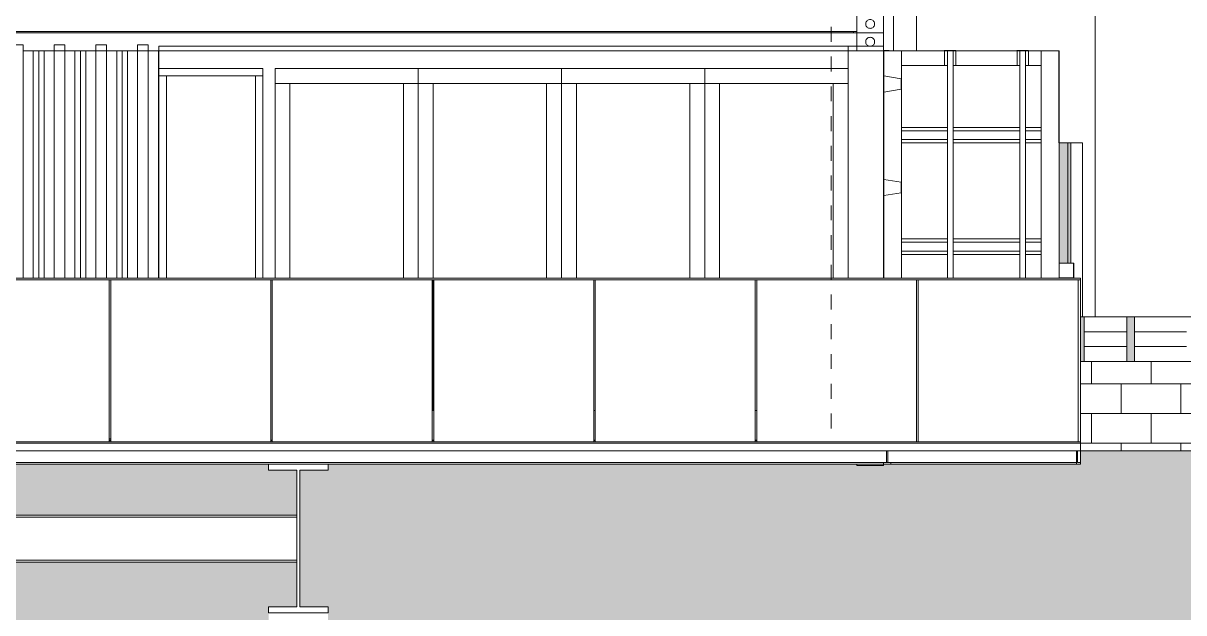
# Model space of a CAD drawing. Header units: metres. Extents: x -3 to 469, y -13 to 19.
# Drawn here: x 215.98 to 223.78, y -1.14 to 2.83 of the extents above; entities that cross this region are included whole.
import ezdxf

# ---------------------------------------------------------------- set-up
doc = ezdxf.new("R2010")
doc.units = ezdxf.units.M
doc.linetypes.add('Center', pattern=[0.03, 0.012, -0.006, 0.006, -0.006])
doc.linetypes.add('Grid Line', pattern=[0.022225, 0.0127, -0.003175, 0.003175, -0.003175])
for name, color, linetype, lineweight in [('0-1', 7, 'Continuous', 5), ('A-DETL-2', 7, 'Continuous', 15), ('A-DOOR', 7, 'Continuous', 9), ('A-FLOR', 7, 'Continuous', 9), ('A-GLAZ-CURT', 7, 'Continuous', 5), ('A-GLAZ-CWMG', 7, 'Continuous', 5), ('A-WALL', 7, 'Continuous', 9), ('I-WALL', 7, 'Continuous', 9)]:
    doc.layers.add(name, color=color, linetype=linetype, lineweight=lineweight)
for name, color, linetype, lineweight, true_color in [('A-DOOR-1', 7, 'Continuous', 9, 0xf2f2f2), ('A-FLOR-2', 7, 'Continuous', 9, 0xaaaaaa), ('A-FLOR-LEVL-2', 7, 'Center', 5, 0x0080c0), ('A-FLOR-PATT-6', 7, 'Continuous', 20, 0xb8c78b), ('A-GENM-1', 7, 'Continuous', 9, 0xaaaaaa), ('A-GLAZ-CWMG-1', 7, 'Continuous', 5, 0xf2f2f2), ('A-WALL-1', 7, 'Continuous', 9, 0xaaaaaa), ('A-WALL-PATT-2', 7, 'Continuous', 5, 0x5f5f5f), ('A-WALL-PATT-3', 7, 'Continuous', 5, 0x515151), ('A-WALL-PATT-4', 7, 'Continuous', 9, 0xfafafa), ('Guarda-corpos-3', 7, 'Continuous', 9, 0xaaaaaa), ('S-GRID-1', 9, 'Grid Line', 5, 0x808080), ('S-STRS-1', 7, 'Continuous', 9, 0xaaaaaa)]:
    doc.layers.add(name, color=color, linetype=linetype, lineweight=lineweight, true_color=true_color)
pattern_1 = [(90, (147.581, 0), (-1.2, 7e-17), [])]

# ---------------------------------------------------------------- blocks, each defined once
blk = doc.blocks.new('Viga-007 15243 - Viga-007 15243-295392-FACHADA 02')
at = {"layer": 'A-GENM-1'}
for p, q in [((-9.3795, -0.14), (-9.7795, -0.14)), ((-9.7795, -0.14), (-9.7795, -0.18)), ((-9.3795, -0.18), (-9.3795, -0.14)), ((-9.7795, -0.18), (-9.5895, -0.18)), ((-9.5895, -0.18), (-9.5895, -1.1)), ((-9.5695, -1.1), (-9.5695, -0.18)), ((-9.5695, -0.18), (-9.3795, -0.18)), ((-9.5895, -1.1), (-9.7795, -1.1)), ((-9.7795, -1.1), (-9.7795, -1.14)), ((-9.7795, -1.14), (-9.3795, -1.14)), ((-9.3795, -1.1), (-9.5695, -1.1)), ((-9.3795, -1.14), (-9.3795, -1.1))]:
    blk.add_line(p, q, dxfattribs=at)
blk = doc.blocks.new('Viga-005 15266 - Viga-005 15266-295481-FACHADA 02')
at = {"layer": 'A-GENM-1'}
for p, q in [((-4.3449, -0.13), (-4.3449, -0.05)), ((-4.3499, -0.14), (-4.3249, -0.14)), ((-4.3249, -0.13), (-4.3449, -0.13)), ((-4.3249, -0.14), (-4.3249, -0.13))]:
    blk.add_line(p, q, dxfattribs=at)
blk = doc.blocks.new('Viga-005 15267 - Viga-005 15267-295503-FACHADA 02')
at = {"layer": 'A-GENM-1'}
for p, q in [((-5.6282, -0.05), (-5.6282, -0.13)), ((-5.6182, -0.13), (-5.6182, -0.05)), ((-5.6282, -0.13), (-5.6482, -0.13)), ((-5.6482, -0.13), (-5.6482, -0.14)), ((-5.6482, -0.14), (-5.5982, -0.14)), ((-5.5982, -0.13), (-5.6182, -0.13)), ((-5.5982, -0.14), (-5.5982, -0.13))]:
    blk.add_line(p, q, dxfattribs=at)
blk = doc.blocks.new('Viga-008 15270 - Viga-008 15270-295525-FACHADA 02')
at = {"layer": 'A-GENM-1'}
for p, q in [((-9.5895, -0.483), (-13.8995, -0.483)), ((-9.5895, -0.496), (-13.8995, -0.496)), ((-9.5895, -0.787), (-13.8995, -0.787)), ((-13.8995, -0.8), (-9.5895, -0.8))]:
    blk.add_line(p, q, dxfattribs=at)
blk = doc.blocks.new('Viga-005 15278 - Viga-005 15278-295569-FACHADA 02')
at = {"layer": 'A-GENM-1'}
blk.add_line((-4.3249, -0.05), (-4.3249, -0.13), dxfattribs=at)
blk = doc.blocks.new('Viga-005 15283 - Viga-005 15283-295591-FACHADA 02')
at = {"layer": 'A-GENM-1'}
for p, q in [((-4.3499, -0.05), (-4.3499, -0.13)), ((-4.3499, -0.13), (-14.0845, -0.13)), ((-14.0845, -0.14), (-4.3499, -0.14)), ((-4.3499, -0.13), (-4.3499, -0.14))]:
    blk.add_line(p, q, dxfattribs=at)
blk = doc.blocks.new('PL 15446 - PL 15446-295802-FACHADA 02')
at = {"layer": 'A-GENM-1'}
blk.add_line((-5.2189, 2.642), (-5.2214, 2.642), dxfattribs=at)
blk = doc.blocks.new('PL 15476 - PL 15476-295828-FACHADA 02')
at = {"layer": 'A-GENM-1'}
blk.add_line((-4.7312, 2.642), (-4.7337, 2.642), dxfattribs=at)
blk = doc.blocks.new('Viga-002 15546 - Viga-002 15546-295894-FACHADA 02')
at = {"layer": 'A-GENM-1'}
for p, q in [((-5.2368, 2.541), (-5.2368, 2.641)), ((-5.2368, 2.641), (-5.2183, 2.641)), ((-5.1803, 2.641), (-5.1618, 2.641)), ((-5.1618, 2.641), (-5.1618, 2.541)), ((-5.2368, 2.541), (-5.2183, 2.541)), ((-5.1803, 2.541), (-5.1618, 2.541))]:
    blk.add_line(p, q, dxfattribs=at)
blk = doc.blocks.new('PL 15603 - PL 15603-295978-FACHADA 02')
at = {"layer": 'A-GENM-1'}
for p, q in [((-4.7306, 2.642), (-4.7306, 1.11)), ((-4.6926, 2.642), (-4.7306, 2.642)), ((-4.6926, 1.11), (-4.6926, 2.642))]:
    blk.add_line(p, q, dxfattribs=at)
blk = doc.blocks.new('PL 15608 - PL 15608-296004-FACHADA 02')
at = {"layer": 'A-GENM-1'}
for p, q in [((-5.2183, 2.642), (-5.2183, 1.11)), ((-5.1803, 2.642), (-5.2183, 2.642)), ((-5.1803, 1.11), (-5.1803, 2.642))]:
    blk.add_line(p, q, dxfattribs=at)
blk = doc.blocks.new('Viga-002 15614 - Viga-002 15614-296016-FACHADA 02')
at = {"layer": 'A-GENM-1'}
for p, q in [((-4.7492, 2.541), (-4.7492, 2.641)), ((-4.7492, 2.641), (-4.7306, 2.641)), ((-4.6926, 2.641), (-4.6742, 2.641)), ((-4.6742, 2.641), (-4.6742, 2.541)), ((-4.7492, 2.541), (-4.7306, 2.541)), ((-4.6926, 2.541), (-4.6742, 2.541))]:
    blk.add_line(p, q, dxfattribs=at)
blk = doc.blocks.new('AL 15956 - AL 2-296565-FACHADA 02')
at = {"layer": 'A-WALL-1'}
for p, q in [((-9.7646, 0.02), (-9.7546, 0.02)), ((-8.6797, 0.02), (-8.6697, 0.02)), ((-7.5947, 0.02), (-7.5847, 0.02)), ((-6.5098, 0.02), (-6.4998, 0.02))]:
    blk.add_line(p, q, dxfattribs=at)
blk = doc.blocks.new('AL 15956 - AL 15956-296562-FACHADA 02')
at = {"layer": 'A-WALL-1'}
for p, q in [((-10.516, 2.67), (-5.648, 2.67)), ((-10.516, 2.52), (-10.516, 2.67)), ((-5.648, 2.67), (-5.648, 1.11)), ((-10.516, 2.52), (-9.8175, 2.52)), ((-9.8175, 2.52), (-9.8175, 1.11)), ((-9.736, 1.11), (-9.736, 2.52)), ((-9.736, 2.52), (-5.886, 2.52)), ((-5.886, 2.52), (-5.886, 1.11)), ((-9.7546, 0.02), (-9.7646, 0.02))]:
    blk.add_line(p, q, dxfattribs=at)
blk.add_blockref('AL 15956 - AL 2-296565-FACHADA 02', (0, 0))
blk = doc.blocks.new('J 08 15957 - J 08-296589-FACHADA 02')
at = {"layer": 'A-GENM-1'}
for p, q in [((-9.8175, 2.52), (-10.516, 2.52)), ((-10.516, 2.52), (-10.516, 2.47)), ((-10.516, 2.47), (-10.516, 2.52)), ((-10.516, 2.52), (-9.8175, 2.52)), ((-9.8175, 2.47), (-9.8175, 2.52)), ((-9.8175, 2.52), (-9.8175, 2.47)), ((-10.466, 2.47), (-10.516, 2.47)), ((-10.516, 2.47), (-10.516, 1.11)), ((-10.516, 1.11), (-10.516, 2.47)), ((-10.516, 2.47), (-10.466, 2.47)), ((-10.466, 2.47), (-10.516, 2.47)), ((-10.516, 2.47), (-10.466, 2.47)), ((-10.466, 1.11), (-10.466, 2.47)), ((-10.466, 2.47), (-10.466, 1.11)), ((-10.466, 2.47), (-9.8675, 2.47)), ((-9.8675, 2.47), (-10.466, 2.47)), ((-9.8675, 2.47), (-9.8175, 2.47)), ((-9.8675, 2.47), (-9.8675, 1.11)), ((-9.8175, 2.47), (-9.8675, 2.47)), ((-9.8675, 1.11), (-9.8675, 2.47)), ((-9.8675, 2.47), (-9.8175, 2.47)), ((-9.8175, 2.47), (-9.8675, 2.47)), ((-9.8175, 1.11), (-9.8175, 2.47)), ((-9.8175, 2.47), (-9.8175, 1.11))]:
    blk.add_line(p, q, dxfattribs=at)
blk = doc.blocks.new('J 08 15957 - J 08 15957-296593-FACHADA 02')
blk.add_blockref('J 08 15957 - J 08-296589-FACHADA 02', (0, 0))
blk = doc.blocks.new('_16174 -  16174-296788-FACHADA 02')
at = {"layer": 'A-GENM-1'}
for p, q in [((-8.7735, 2.52), (-9.736, 2.52)), ((-9.736, 2.52), (-9.736, 2.42)), ((-9.736, 2.52), (-8.7735, 2.52)), ((-9.736, 2.42), (-9.736, 2.52)), ((-8.7735, 2.52), (-8.7735, 2.42)), ((-8.7735, 2.42), (-8.7735, 2.52)), ((-7.811, 2.42), (-7.811, 2.52)), ((-7.811, 2.52), (-7.811, 2.42)), ((-7.811, 2.52), (-7.811, 2.42)), ((-7.811, 2.42), (-7.811, 2.52)), ((-6.8485, 2.42), (-6.8485, 2.52)), ((-6.8485, 2.52), (-5.886, 2.52)), ((-6.8485, 2.52), (-6.8485, 2.42)), ((-5.886, 2.52), (-6.8485, 2.52)), ((-5.886, 2.42), (-5.886, 2.52)), ((-5.886, 2.52), (-5.886, 2.42)), ((-9.736, 1.11), (-9.736, 2.42)), ((-9.636, 2.42), (-9.736, 2.42)), ((-9.736, 2.42), (-9.736, 1.11)), ((-9.736, 2.42), (-9.636, 2.42)), ((-9.736, 2.42), (-9.636, 2.42)), ((-9.636, 2.42), (-9.736, 2.42)), ((-9.636, 1.11), (-9.636, 2.42)), ((-9.636, 2.42), (-9.636, 1.11)), ((-9.636, 2.42), (-8.8735, 2.42)), ((-8.8735, 2.42), (-9.636, 2.42)), ((-8.7735, 2.42), (-8.8735, 2.42)), ((-8.8735, 2.42), (-8.8735, 1.11)), ((-8.8735, 1.11), (-8.8735, 2.42)), ((-8.8735, 2.42), (-8.7735, 2.42)), ((-8.8735, 2.42), (-8.7735, 2.42)), ((-8.7735, 2.42), (-8.8735, 2.42)), ((-8.7735, 1.11), (-8.7735, 2.42)), ((-8.7735, 2.42), (-8.7735, 1.11)), ((-8.6735, 2.42), (-8.7735, 2.42)), ((-8.7735, 2.42), (-8.6735, 2.42)), ((-8.6735, 2.42), (-8.7735, 2.42)), ((-8.7735, 2.42), (-8.6735, 2.42)), ((-8.6735, 2.42), (-8.6735, 1.11)), ((-8.6735, 1.11), (-8.6735, 2.42)), ((-8.6735, 2.42), (-7.911, 2.42)), ((-7.911, 2.42), (-8.6735, 2.42)), ((-7.911, 2.42), (-7.811, 2.42)), ((-7.811, 2.42), (-7.911, 2.42)), ((-7.911, 2.42), (-7.911, 1.11)), ((-7.911, 1.11), (-7.911, 2.42)), ((-7.911, 2.42), (-7.811, 2.42)), ((-7.811, 2.42), (-7.911, 2.42)), ((-7.811, 2.42), (-7.811, 1.11)), ((-7.811, 1.11), (-7.811, 2.42)), ((-7.811, 1.11), (-7.811, 2.42)), ((-7.711, 2.42), (-7.811, 2.42)), ((-7.811, 2.42), (-7.811, 1.11)), ((-7.811, 2.42), (-7.711, 2.42)), ((-7.811, 2.42), (-7.711, 2.42)), ((-7.711, 2.42), (-7.811, 2.42)), ((-7.711, 1.11), (-7.711, 2.42)), ((-7.711, 2.42), (-7.711, 1.11)), ((-7.711, 2.42), (-6.9485, 2.42)), ((-6.9485, 2.42), (-7.711, 2.42)), ((-6.8485, 2.42), (-6.9485, 2.42)), ((-6.9485, 2.42), (-6.9485, 1.11)), ((-6.9485, 1.11), (-6.9485, 2.42)), ((-6.9485, 2.42), (-6.8485, 2.42)), ((-6.9485, 2.42), (-6.8485, 2.42)), ((-6.8485, 2.42), (-6.9485, 2.42)), ((-6.8485, 1.11), (-6.8485, 2.42)), ((-6.7485, 2.42), (-6.8485, 2.42)), ((-6.8485, 2.42), (-6.8485, 1.11)), ((-6.8485, 2.42), (-6.7485, 2.42)), ((-6.7485, 2.42), (-6.8485, 2.42)), ((-6.8485, 2.42), (-6.7485, 2.42)), ((-6.7485, 2.42), (-6.7485, 1.11)), ((-6.7485, 1.11), (-6.7485, 2.42)), ((-6.7485, 2.42), (-5.986, 2.42)), ((-5.986, 2.42), (-6.7485, 2.42)), ((-5.986, 2.42), (-5.886, 2.42)), ((-5.886, 2.42), (-5.986, 2.42)), ((-5.986, 2.42), (-5.986, 1.11)), ((-5.986, 1.11), (-5.986, 2.42)), ((-5.986, 2.42), (-5.886, 2.42)), ((-5.886, 2.42), (-5.986, 2.42)), ((-5.886, 2.42), (-5.886, 1.11)), ((-5.886, 1.11), (-5.886, 2.42)), ((-8.6735, 1.1), (-8.6735, 0.22)), ((-8.6735, 0.22), (-8.6735, 1.1)), ((-8.6735, 0.22), (-8.6797, 0.22)), ((-8.6797, 0.22), (-8.6735, 0.22)), ((-8.6735, 0.22), (-8.6797, 0.22)), ((-8.6797, 0.22), (-8.6735, 0.22)), ((-8.6697, 0.22), (-8.6735, 0.22)), ((-8.6735, 0.22), (-8.6697, 0.22)), ((-7.5847, 0.22), (-7.5947, 0.22)), ((-7.5947, 0.22), (-7.5847, 0.22)), ((-6.4998, 0.22), (-6.5098, 0.22)), ((-6.5098, 0.22), (-6.4998, 0.22)), ((-8.6697, 0.02), (-8.6797, 0.02)), ((-8.6797, 0.02), (-8.6697, 0.02)), ((-7.5847, 0.02), (-7.5947, 0.02)), ((-7.5947, 0.02), (-7.5847, 0.02)), ((-6.4998, 0.02), (-6.5098, 0.02)), ((-6.5098, 0.02), (-6.4998, 0.02))]:
    blk.add_line(p, q, dxfattribs=at)
blk = doc.blocks.new('_16174 -  16174-296792-FACHADA 02')
blk.add_blockref('_16174 -  16174-296788-FACHADA 02', (0, 0))
blk = doc.blocks.new('Viga-002 16557 - Viga-002 16557-297127-FACHADA 02')
at = {"layer": 'A-GENM-1'}
blk.add_line((-5.638, 2.641), (-5.648, 2.641), dxfattribs=at)
blk = doc.blocks.new('AL 23183 - AL 23183-299662-FACHADA 02')
at = {"layer": 'A-WALL-1'}
blk.add_line((-5.648, 1.11), (-5.648, 2.67), dxfattribs=at)
blk = doc.blocks.new('CONTAINER 23316 - CONTAINER-299981-FACHADA 02')
at = {"layer": 'S-STRS-1'}
for p, q in [((-5.826, -0.14), (-5.826, -0.15)), ((-5.826, -0.15), (-5.826, -0.14)), ((-5.826, -0.15), (-5.648, -0.15)), ((-5.648, -0.15), (-5.826, -0.15)), ((-5.648, -0.15), (-5.648, -0.14)), ((-5.648, -0.14), (-5.648, -0.15))]:
    blk.add_line(p, q, dxfattribs=at)
blk = doc.blocks.new('CONTAINER 23316 - CONTAINER 23316-299985-FACHADA 02')
blk.add_blockref('CONTAINER 23316 - CONTAINER-299981-FACHADA 02', (0, 0))
blk = doc.blocks.new('Viga-002 23967 - Viga-002 23967-300371-FACHADA 02')
at = {"layer": 'A-GENM-1'}
for p, q in [((-4.4674, 1.2115), (-4.3714, 1.2115)), ((-4.3714, 1.2115), (-4.3714, 1.1115)), ((-4.4674, 1.1115), (-4.3714, 1.1115))]:
    blk.add_line(p, q, dxfattribs=at)
blk = doc.blocks.new('Viga-002 24114 - Viga-002 24114-300655-FACHADA 02')
at = {"layer": 'A-GENM-1'}
for p, q in [((-4.3714, 1.2115), (-4.3683, 1.2115)), ((-4.3683, 1.2115), (-4.3683, 1.1115)), ((-4.3714, 1.1115), (-4.3683, 1.1115))]:
    blk.add_line(p, q, dxfattribs=at)
blk = doc.blocks.new('Viga-002 25325 - Viga-002 25325-303343-FACHADA 02')
at = {"layer": 'A-GENM-1'}
blk.add_line((-5.2399, 2.641), (-5.2368, 2.641), dxfattribs=at)
blk = doc.blocks.new('Viga-002 25393 - Viga-002 25393-303413-FACHADA 02')
at = {"layer": 'A-GENM-1'}
blk.add_line((-4.7523, 2.641), (-4.7492, 2.641), dxfattribs=at)
blk = doc.blocks.new('Viga-004 25873 - Viga-004 25873-303905-FACHADA 02')
at = {"layer": 'A-GENM-1'}
for p, q in [((-5.528, 1.755), (-5.646, 1.7746)), ((-5.528, 1.685), (-5.528, 1.755)), ((-5.646, 1.6653), (-5.528, 1.685))]:
    blk.add_line(p, q, dxfattribs=at)
blk = doc.blocks.new('PL 27593 - PL 27593-306177-FACHADA 02')
at = {"layer": 'A-GENM-1'}
for p, q in [((-5.6289, 2.642), (-5.648, 2.642)), ((-5.61, 2.642), (-5.6289, 2.642))]:
    blk.add_line(p, q, dxfattribs=at)
blk = doc.blocks.new('Viga-007 27697 - Viga-007 27697-306217-FACHADA 02')
at = {"layer": 'A-GENM-1'}
for p, q in [((-5.2182, 2.1245), (-5.5276, 2.1245)), ((-4.7305, 2.1245), (-5.1803, 2.1245)), ((-4.5878, 2.1245), (-4.6926, 2.1245)), ((-5.2182, 2.102), (-5.5276, 2.102)), ((-5.2181, 2.042), (-5.5276, 2.042)), ((-4.7305, 2.102), (-5.1803, 2.102)), ((-4.7305, 2.042), (-5.1803, 2.042)), ((-4.5878, 2.102), (-4.6926, 2.102)), ((-4.5878, 2.042), (-4.6926, 2.042)), ((-5.2181, 2.0195), (-5.5276, 2.0195)), ((-4.7305, 2.0195), (-5.1803, 2.0195)), ((-4.5878, 2.0195), (-4.6926, 2.0195)), ((-5.2176, 1.3745), (-5.5276, 1.3745)), ((-5.2176, 1.352), (-5.5276, 1.352)), ((-4.73, 1.3745), (-5.1809, 1.3745)), ((-4.73, 1.352), (-5.1809, 1.352)), ((-4.5878, 1.3745), (-4.6933, 1.3745)), ((-4.5878, 1.352), (-4.6933, 1.352)), ((-5.2176, 1.292), (-5.5276, 1.292)), ((-5.2176, 1.2695), (-5.5276, 1.2695)), ((-4.73, 1.292), (-5.1809, 1.292)), ((-4.73, 1.2695), (-5.1809, 1.2695)), ((-4.5878, 1.292), (-4.6933, 1.292)), ((-4.5878, 1.2695), (-4.6933, 1.2695))]:
    blk.add_line(p, q, dxfattribs=at)
blk = doc.blocks.new('Viga-004 28463 - Viga-004 28463-306549-FACHADA 02')
at = {"layer": 'A-GENM-1'}
for p, q in [((-5.528, 2.4507), (-5.646, 2.4703)), ((-5.528, 2.3807), (-5.528, 2.4507)), ((-5.646, 2.361), (-5.528, 2.3807))]:
    blk.add_line(p, q, dxfattribs=at)
blk = doc.blocks.new('PL 215395 - PL 215395-308470-FACHADA 02')
at = {"layer": 'A-GENM-1'}
for p in [(-5.6463, 2.64), (-5.646, 1.11)]:
    blk.add_line(p, (-5.646, 2.64), dxfattribs=at)
blk = doc.blocks.new('PL 215417 - PL 215417-312551-FACHADA 02')
at = {"layer": 'A-GENM-1'}
for p, q in [((-12.9, 2.68), (-12.828, 2.68)), ((-12.9, 1.11), (-12.9, 2.68)), ((-12.828, 1.11), (-12.828, 2.68)), ((-12.62, 2.68), (-12.548, 2.68)), ((-12.62, 1.11), (-12.62, 2.68)), ((-12.548, 1.11), (-12.548, 2.68)), ((-12.34, 2.68), (-12.268, 2.68)), ((-12.34, 1.11), (-12.34, 2.68)), ((-12.268, 1.11), (-12.268, 2.68)), ((-12.06, 2.68), (-11.988, 2.68)), ((-12.06, 1.11), (-12.06, 2.68)), ((-11.988, 1.11), (-11.988, 2.68)), ((-11.78, 2.68), (-11.708, 2.68)), ((-11.78, 1.11), (-11.78, 2.68)), ((-11.708, 1.11), (-11.708, 2.68)), ((-11.5, 2.68), (-11.428, 2.68)), ((-11.5, 1.11), (-11.5, 2.68)), ((-11.428, 1.11), (-11.428, 2.68)), ((-11.22, 2.68), (-11.148, 2.68)), ((-11.22, 1.11), (-11.22, 2.68)), ((-11.148, 1.11), (-11.148, 2.68)), ((-10.94, 2.68), (-10.868, 2.68)), ((-10.94, 1.11), (-10.94, 2.68)), ((-10.868, 1.11), (-10.868, 2.68)), ((-10.66, 2.68), (-10.588, 2.68)), ((-10.66, 1.11), (-10.66, 2.68)), ((-10.588, 1.11), (-10.588, 2.68)), ((-12.968, 2.64), (-12.968, 1.11)), ((-12.76, 1.11), (-12.76, 2.64)), ((-12.724, 1.11), (-12.724, 2.64)), ((-12.724, 1.11), (-12.724, 2.64)), ((-12.688, 2.64), (-12.688, 1.11)), ((-12.48, 1.11), (-12.48, 2.64)), ((-12.444, 1.11), (-12.444, 2.64)), ((-12.444, 1.11), (-12.444, 2.64)), ((-12.408, 2.64), (-12.408, 1.11)), ((-12.2, 1.11), (-12.2, 2.64)), ((-12.164, 1.11), (-12.164, 2.64)), ((-12.164, 1.11), (-12.164, 2.64)), ((-12.128, 2.64), (-12.128, 1.11)), ((-11.92, 1.11), (-11.92, 2.64)), ((-11.884, 1.11), (-11.884, 2.64)), ((-11.884, 1.11), (-11.884, 2.64)), ((-11.848, 2.64), (-11.848, 1.11)), ((-11.64, 1.11), (-11.64, 2.64)), ((-11.604, 1.11), (-11.604, 2.64)), ((-11.604, 1.11), (-11.604, 2.64)), ((-11.568, 2.64), (-11.568, 1.11)), ((-11.36, 1.11), (-11.36, 2.64)), ((-11.324, 1.11), (-11.324, 2.64)), ((-11.324, 1.11), (-11.324, 2.64)), ((-11.288, 2.64), (-11.288, 1.11)), ((-11.08, 1.11), (-11.08, 2.64)), ((-11.044, 1.11), (-11.044, 2.64)), ((-11.044, 1.11), (-11.044, 2.64)), ((-11.008, 2.64), (-11.008, 1.11)), ((-10.8, 1.11), (-10.8, 2.64)), ((-10.764, 1.11), (-10.764, 2.64)), ((-10.764, 1.11), (-10.764, 2.64)), ((-10.728, 1.11), (-10.728, 2.64)), ((-10.52, 1.11), (-10.52, 2.64)), ((-11.9246, 0.03), (-11.9346, 0.03)), ((-10.8396, 0.03), (-10.8496, 0.03))]:
    blk.add_line(p, q, dxfattribs=at)
blk = doc.blocks.new('Guarda-Corpo - 004 215458 - Guarda-Corpo - 004 215458-312711-FACHADA 02')
at = {"layer": 'Guarda-corpos-3'}
for p, q in [((-14.1095, 1.11), (-4.3249, 1.11)), ((-4.3249, 1.1), (-14.1095, 1.1)), ((-11.9246, 1.1), (-10.8496, 1.1)), ((-10.8496, 0.01), (-10.8496, 1.1)), ((-10.8396, 1.1), (-9.7646, 1.1)), ((-10.8396, 0.01), (-10.8396, 1.1)), ((-9.7646, 0.01), (-9.7646, 1.1)), ((-9.7546, 1.1), (-8.6797, 1.1)), ((-9.7546, 0.01), (-9.7546, 1.1)), ((-8.6797, 0.01), (-8.6797, 1.1)), ((-8.6697, 1.1), (-7.5947, 1.1)), ((-8.6697, 0.01), (-8.6697, 1.1)), ((-7.5947, 0.01), (-7.5947, 1.1)), ((-7.5847, 1.1), (-6.5098, 1.1)), ((-7.5847, 0.01), (-7.5847, 1.1)), ((-6.5098, 0.01), (-6.5098, 1.1)), ((-6.4998, 1.1), (-5.4248, 1.1)), ((-6.4998, 0.01), (-6.4998, 1.1)), ((-5.4248, 0.01), (-5.4248, 1.1)), ((-5.4148, 1.1), (-4.3399, 1.1)), ((-5.4148, 0.01), (-5.4148, 1.1)), ((-4.3399, 0.01), (-4.3399, 1.1)), ((-4.3249, 1.1), (-4.3249, 1.11)), ((-4.3249, 1.1), (-4.3249, 1.11)), ((-4.3249, 0.01), (-4.3249, 1.1))]:
    blk.add_line(p, q, dxfattribs=at)
blk = doc.blocks.new('CONTAINER 30165 - CONTAINER-315367-FACHADA 02')
at = {"layer": 'S-STRS-1'}
for p, q in [((-5.648, 2.76), (-5.826, 2.76)), ((-5.826, 2.76), (-5.826, 2.64)), ((-5.826, 2.76), (-5.648, 2.76)), ((-5.826, 2.64), (-5.826, 2.76)), ((-5.7473, 2.7282), (-5.7422, 2.7295)), ((-5.7422, 2.7295), (-5.7473, 2.7282)), ((-5.7422, 2.7295), (-5.737, 2.73)), ((-5.737, 2.73), (-5.7422, 2.7295)), ((-5.737, 2.73), (-5.7318, 2.7295)), ((-5.7318, 2.7295), (-5.737, 2.73)), ((-5.7318, 2.7295), (-5.7267, 2.7282)), ((-5.7267, 2.7282), (-5.7318, 2.7295)), ((-5.648, 2.64), (-5.648, 2.76)), ((-5.648, 2.76), (-5.648, 2.64)), ((-5.767, 2.7), (-5.7665, 2.7052)), ((-5.7665, 2.7052), (-5.767, 2.7)), ((-5.7665, 2.6948), (-5.767, 2.7)), ((-5.767, 2.7), (-5.7665, 2.6948)), ((-5.7665, 2.7052), (-5.7652, 2.7103)), ((-5.7652, 2.7103), (-5.7665, 2.7052)), ((-5.7652, 2.6897), (-5.7665, 2.6948)), ((-5.7665, 2.6948), (-5.7652, 2.6897)), ((-5.7652, 2.7103), (-5.763, 2.715)), ((-5.763, 2.715), (-5.7652, 2.7103)), ((-5.763, 2.685), (-5.7652, 2.6897)), ((-5.7652, 2.6897), (-5.763, 2.685)), ((-5.763, 2.715), (-5.76, 2.7193)), ((-5.76, 2.7193), (-5.763, 2.715)), ((-5.76, 2.6807), (-5.763, 2.685)), ((-5.763, 2.685), (-5.76, 2.6807)), ((-5.76, 2.7193), (-5.7563, 2.723)), ((-5.7563, 2.723), (-5.76, 2.7193)), ((-5.7563, 2.677), (-5.76, 2.6807)), ((-5.76, 2.6807), (-5.7563, 2.677)), ((-5.7563, 2.723), (-5.752, 2.726)), ((-5.752, 2.726), (-5.7563, 2.723)), ((-5.752, 2.674), (-5.7563, 2.677)), ((-5.7563, 2.677), (-5.752, 2.674)), ((-5.752, 2.726), (-5.7473, 2.7282)), ((-5.7473, 2.7282), (-5.752, 2.726)), ((-5.7473, 2.6718), (-5.752, 2.674)), ((-5.752, 2.674), (-5.7473, 2.6718)), ((-5.7422, 2.6705), (-5.7473, 2.6718)), ((-5.7473, 2.6718), (-5.7422, 2.6705)), ((-5.737, 2.67), (-5.7422, 2.6705)), ((-5.7422, 2.6705), (-5.737, 2.67)), ((-5.7318, 2.6705), (-5.737, 2.67)), ((-5.737, 2.67), (-5.7318, 2.6705)), ((-5.7267, 2.6718), (-5.7318, 2.6705)), ((-5.7318, 2.6705), (-5.7267, 2.6718)), ((-5.7267, 2.7282), (-5.722, 2.726)), ((-5.722, 2.726), (-5.7267, 2.7282)), ((-5.722, 2.674), (-5.7267, 2.6718)), ((-5.7267, 2.6718), (-5.722, 2.674)), ((-5.722, 2.726), (-5.7177, 2.723)), ((-5.7177, 2.723), (-5.722, 2.726)), ((-5.7177, 2.677), (-5.722, 2.674)), ((-5.722, 2.674), (-5.7177, 2.677)), ((-5.7177, 2.723), (-5.714, 2.7193)), ((-5.714, 2.7193), (-5.7177, 2.723)), ((-5.714, 2.6807), (-5.7177, 2.677)), ((-5.7177, 2.677), (-5.714, 2.6807)), ((-5.714, 2.7193), (-5.711, 2.715)), ((-5.711, 2.715), (-5.714, 2.7193)), ((-5.711, 2.685), (-5.714, 2.6807)), ((-5.714, 2.6807), (-5.711, 2.685)), ((-5.711, 2.715), (-5.7088, 2.7103)), ((-5.7088, 2.7103), (-5.711, 2.715)), ((-5.711, 2.685), (-5.7088, 2.6897)), ((-5.7088, 2.6897), (-5.711, 2.685)), ((-5.7088, 2.7103), (-5.7075, 2.7052)), ((-5.7075, 2.7052), (-5.7088, 2.7103)), ((-5.7075, 2.6948), (-5.7088, 2.6897)), ((-5.7075, 2.6948), (-5.7088, 2.6897)), ((-5.7075, 2.7052), (-5.707, 2.7)), ((-5.707, 2.7), (-5.7075, 2.7052)), ((-5.707, 2.7), (-5.7075, 2.6948)), ((-5.7075, 2.6948), (-5.707, 2.7)), ((-5.826, 2.64), (-5.648, 2.64)), ((-5.648, 2.64), (-5.826, 2.64))]:
    blk.add_line(p, q, dxfattribs=at)
blk = doc.blocks.new('CONTAINER 30165 - CONTAINER 30165-315371-FACHADA 02')
blk.add_blockref('CONTAINER 30165 - CONTAINER-315367-FACHADA 02', (0, 0))
blk = doc.blocks.new('CONTAINER 31329 - CONTAINER-318830-FACHADA 02')
at = {"layer": 'S-STRS-1'}
for p, q in [((-5.648, 2.88), (-5.826, 2.88)), ((-5.826, 2.88), (-5.826, 2.76)), ((-5.826, 2.88), (-5.648, 2.88)), ((-5.826, 2.76), (-5.826, 2.88)), ((-5.767, 2.82), (-5.7665, 2.8252)), ((-5.7665, 2.8252), (-5.767, 2.82)), ((-5.7665, 2.8148), (-5.767, 2.82)), ((-5.767, 2.82), (-5.7665, 2.8148)), ((-5.7665, 2.8252), (-5.7652, 2.8303)), ((-5.7652, 2.8303), (-5.7665, 2.8252)), ((-5.7652, 2.8097), (-5.7665, 2.8148)), ((-5.7665, 2.8148), (-5.7652, 2.8097)), ((-5.7652, 2.8303), (-5.763, 2.835)), ((-5.763, 2.835), (-5.7652, 2.8303)), ((-5.763, 2.805), (-5.7652, 2.8097)), ((-5.7652, 2.8097), (-5.763, 2.805)), ((-5.763, 2.835), (-5.76, 2.8393)), ((-5.76, 2.8393), (-5.763, 2.835)), ((-5.76, 2.8393), (-5.7563, 2.843)), ((-5.7563, 2.843), (-5.76, 2.8393)), ((-5.7563, 2.843), (-5.752, 2.846)), ((-5.752, 2.846), (-5.7563, 2.843)), ((-5.752, 2.846), (-5.7473, 2.8482)), ((-5.7473, 2.8482), (-5.752, 2.846)), ((-5.7473, 2.8482), (-5.7422, 2.8495)), ((-5.7422, 2.8495), (-5.7473, 2.8482)), ((-5.7422, 2.8495), (-5.737, 2.85)), ((-5.737, 2.85), (-5.7422, 2.8495)), ((-5.737, 2.85), (-5.7318, 2.8495)), ((-5.7318, 2.8495), (-5.737, 2.85)), ((-5.7318, 2.8495), (-5.7267, 2.8482)), ((-5.7267, 2.8482), (-5.7318, 2.8495)), ((-5.7267, 2.8482), (-5.722, 2.846)), ((-5.722, 2.846), (-5.7267, 2.8482)), ((-5.722, 2.846), (-5.7177, 2.843)), ((-5.7177, 2.843), (-5.722, 2.846)), ((-5.7177, 2.843), (-5.714, 2.8393)), ((-5.714, 2.8393), (-5.7177, 2.843)), ((-5.714, 2.8393), (-5.711, 2.835)), ((-5.711, 2.835), (-5.714, 2.8393)), ((-5.711, 2.835), (-5.7088, 2.8303)), ((-5.7088, 2.8303), (-5.711, 2.835)), ((-5.711, 2.805), (-5.7088, 2.8097)), ((-5.7088, 2.8097), (-5.711, 2.805)), ((-5.7088, 2.8303), (-5.7075, 2.8252)), ((-5.7075, 2.8252), (-5.7088, 2.8303)), ((-5.7075, 2.8148), (-5.7088, 2.8097)), ((-5.7075, 2.8148), (-5.7088, 2.8097)), ((-5.7075, 2.8252), (-5.707, 2.82)), ((-5.707, 2.82), (-5.7075, 2.8252)), ((-5.707, 2.82), (-5.7075, 2.8148)), ((-5.7075, 2.8148), (-5.707, 2.82)), ((-5.648, 2.76), (-5.648, 2.88)), ((-5.648, 2.88), (-5.648, 2.76)), ((-5.76, 2.8007), (-5.763, 2.805)), ((-5.763, 2.805), (-5.76, 2.8007)), ((-5.7563, 2.797), (-5.76, 2.8007)), ((-5.76, 2.8007), (-5.7563, 2.797)), ((-5.752, 2.794), (-5.7563, 2.797)), ((-5.7563, 2.797), (-5.752, 2.794)), ((-5.7473, 2.7918), (-5.752, 2.794)), ((-5.752, 2.794), (-5.7473, 2.7918)), ((-5.7422, 2.7905), (-5.7473, 2.7918)), ((-5.7473, 2.7918), (-5.7422, 2.7905)), ((-5.737, 2.79), (-5.7422, 2.7905)), ((-5.7422, 2.7905), (-5.737, 2.79)), ((-5.7318, 2.7905), (-5.737, 2.79)), ((-5.737, 2.79), (-5.7318, 2.7905)), ((-5.7267, 2.7918), (-5.7318, 2.7905)), ((-5.7318, 2.7905), (-5.7267, 2.7918)), ((-5.722, 2.794), (-5.7267, 2.7918)), ((-5.7267, 2.7918), (-5.722, 2.794)), ((-5.7177, 2.797), (-5.722, 2.794)), ((-5.722, 2.794), (-5.7177, 2.797)), ((-5.714, 2.8007), (-5.7177, 2.797)), ((-5.7177, 2.797), (-5.714, 2.8007)), ((-5.711, 2.805), (-5.714, 2.8007)), ((-5.714, 2.8007), (-5.711, 2.805))]:
    blk.add_line(p, q, dxfattribs=at)
blk = doc.blocks.new('CONTAINER 31329 - CONTAINER 31329-318834-FACHADA 02')
blk.add_blockref('CONTAINER 31329 - CONTAINER-318830-FACHADA 02', (0, 0))
blk = doc.blocks.new('CONTAINER-R01_rvt-2-FACHADA 02')
at = {"layer": 'A-FLOR-2'}
for p, q in [((-14.1095, 0.01), (-4.3249, 0.01)), ((-10.8496, 0.02), (-10.8396, 0.02)), ((-8.6797, 0.02), (-8.6697, 0.02)), ((-7.5947, 0.02), (-7.5847, 0.02)), ((-6.5098, 0.02), (-6.4998, 0.02)), ((-4.3249, 0.01), (-4.3249, 0))]:
    blk.add_line(p, q, dxfattribs=at)
at = {"layer": 'A-WALL-1'}
for p, q in [((-5.826, 2.77), (-5.826, 2.928)), ((-5.826, 2.76), (-17.662, 2.76)), ((-16.4251, 2.77), (-5.826, 2.77)), ((-5.826, 2.64), (-5.826, 2.76)), ((-5.648, 2.67), (-5.886, 2.67)), ((-5.886, 2.67), (-5.886, 1.11)), ((-5.648, 1.11), (-5.648, 2.67)), ((-11.428, 2.64), (-11.22, 2.64)), ((-11.22, 2.64), (-11.148, 2.64)), ((-11.148, 2.64), (-10.94, 2.64)), ((-10.94, 2.64), (-10.66, 2.64)), ((-10.66, 2.64), (-10.588, 2.64)), ((-10.588, 2.64), (-5.826, 2.64)), ((-5.5276, 2.64), (-5.646, 2.64)), ((-5.2368, 2.64), (-5.5276, 2.64)), ((-5.5276, 2.64), (-5.5276, 2.54)), ((-4.7492, 2.64), (-5.1618, 2.64)), ((-4.5878, 2.64), (-4.6742, 2.64)), ((-4.4674, 2.64), (-4.5878, 2.64)), ((-4.5878, 2.54), (-4.5878, 2.64)), ((-4.4674, 1.11), (-4.4674, 2.64)), ((-5.5276, 1.11), (-5.5276, 2.54)), ((-5.5276, 2.54), (-5.2183, 2.54)), ((-5.1803, 2.54), (-4.7306, 2.54)), ((-4.6926, 2.54), (-4.5878, 2.54)), ((-4.5878, 2.54), (-4.5878, 1.11)), ((-10.8396, 0.018), (-10.8496, 0.018)), ((-9.7546, 0.018), (-9.7646, 0.018)), ((-8.6697, 0.018), (-8.6797, 0.018)), ((-7.5847, 0.018), (-7.5947, 0.018)), ((-6.4998, 0.018), (-6.5098, 0.018))]:
    blk.add_line(p, q, dxfattribs=at)
at = {"layer": 'A-GENM-1'}
for name in ['PL 215417 - PL 215417-312551-FACHADA 02', 'PL 27593 - PL 27593-306177-FACHADA 02', 'Viga-002 16557 - Viga-002 16557-297127-FACHADA 02', 'PL 215395 - PL 215395-308470-FACHADA 02', 'Viga-002 25325 - Viga-002 25325-303343-FACHADA 02', 'Viga-002 15546 - Viga-002 15546-295894-FACHADA 02', 'PL 15446 - PL 15446-295802-FACHADA 02', 'PL 15608 - PL 15608-296004-FACHADA 02', 'Viga-002 25393 - Viga-002 25393-303413-FACHADA 02', 'Viga-002 15614 - Viga-002 15614-296016-FACHADA 02', 'PL 15476 - PL 15476-295828-FACHADA 02', 'PL 15603 - PL 15603-295978-FACHADA 02', 'J 08 15957 - J 08 15957-296593-FACHADA 02', '_16174 -  16174-296792-FACHADA 02', 'Viga-004 28463 - Viga-004 28463-306549-FACHADA 02', 'Viga-007 27697 - Viga-007 27697-306217-FACHADA 02', 'Viga-004 25873 - Viga-004 25873-303905-FACHADA 02', 'Viga-002 23967 - Viga-002 23967-300371-FACHADA 02', 'Viga-002 24114 - Viga-002 24114-300655-FACHADA 02', 'Viga-005 15283 - Viga-005 15283-295591-FACHADA 02', 'Viga-005 15267 - Viga-005 15267-295503-FACHADA 02', 'Viga-005 15266 - Viga-005 15266-295481-FACHADA 02', 'Viga-005 15278 - Viga-005 15278-295569-FACHADA 02', 'Viga-007 15243 - Viga-007 15243-295392-FACHADA 02', 'Viga-008 15270 - Viga-008 15270-295525-FACHADA 02']:
    blk.add_blockref(name, (0, 0), dxfattribs=at)
at = {"layer": 'A-WALL-1'}
for name in ['AL 15956 - AL 15956-296562-FACHADA 02', 'AL 23183 - AL 23183-299662-FACHADA 02']:
    blk.add_blockref(name, (0, 0), dxfattribs=at)
at = {"layer": 'Guarda-corpos-3'}
blk.add_blockref('Guarda-Corpo - 004 215458 - Guarda-Corpo - 004 215458-312711-FACHADA 02', (0, 0), dxfattribs=at)
at = {"layer": 'S-STRS-1'}
for name in ['CONTAINER 31329 - CONTAINER 31329-318834-FACHADA 02', 'CONTAINER 30165 - CONTAINER 30165-315371-FACHADA 02', 'CONTAINER 23316 - CONTAINER 23316-299985-FACHADA 02']:
    blk.add_blockref(name, (0, 0), dxfattribs=at)
blk = doc.blocks.new('_DOR-___-Painel 1Folhas_BarraAntiPanico - PF00_1-100X210-4251573-FACHADA 02')
at = {"layer": 'A-DOOR-1'}
blk.add_hatch(color=256, dxfattribs=at).paths.add_polyline_path([(-4.4674, 1.2115), (-4.4085, 1.2115), (-4.4085, 2.02), (-4.4674, 2.0195), (-4.4674, 1.262)])
h = blk.add_hatch(color=256, dxfattribs=at)
h.paths.add_polyline_path([(-4.3885, 1.11), (-4.3885, 1.1115), (-4.3991, 1.11)])
h.paths.add_polyline_path([(-4.3885, 1.2115), (-4.3885, 2.02), (-4.4085, 2.02), (-4.4085, 1.2115), (-4.4, 1.2115)])
at = {"layer": 'A-DOOR'}
blk.add_line((-4.4085, 1.2115), (-4.4085, 2.02), dxfattribs=at)
blk.add_line((-4.4085, 1.2115), (-4.4085, 2.02), dxfattribs=at)
blk = doc.blocks.new('System Panel - COMOVENTE-V30-FACHADA 02')
at = {"layer": 'A-GLAZ-CURT'}
h = blk.add_hatch(dxfattribs=at)
h.set_pattern_fill('FP_34', color=256, style=0, pattern_type=2)
h.set_pattern_definition([(0, (-0.187, 0.65), (0, 0.15), [])])
h.paths.add_polyline_path([(-0.362, 0.55), (-0.012, 0.55), (-0.012, 0.75), (-0.362, 0.75), (-0.362, 0.6233)])
blk.add_line((-0.012, 0.75), (-0.362, 0.75), dxfattribs=at)
blk = doc.blocks.new('System Panel - COMOVENTE-4762132-FACHADA 02')
at = {"layer": 'A-GLAZ-CURT'}
h = blk.add_hatch(dxfattribs=at)
h.set_pattern_fill('FP_35', color=256, style=0, pattern_type=2)
h.set_pattern_definition([(0, (-4.155, 0.65), (0, 0.15), [])])
h.paths.add_polyline_path([(-4.012, 0.55), (-4.012, 0.75), (-4.2985, 0.75), (-4.2985, 0.55), (-4.1924, 0.55)])
blk.add_line((-4.012, 0.75), (-4.2985, 0.75), dxfattribs=at)
blk = doc.blocks.new('Rectangular Mullion - 80mm x 50mm aluminio-4464544-FACHADA 02')
at = {"layer": 'A-GLAZ-CWMG-1'}
blk.add_hatch(color=256, dxfattribs=at).paths.add_polyline_path([(0.038, 0.55), (0.038, 0.75), (-0.012, 0.75), (-0.012, 0.55), (0.0324, 0.55)])
at = {"layer": 'A-GLAZ-CWMG'}
for p, q in [((-0.012, 0.75), (-0.012, 0.55)), ((0.038, 0.75), (0.038, 0.55)), ((0.038, 0.55), (-0.012, 0.55))]:
    blk.add_line(p, q, dxfattribs=at)
blk = doc.blocks.new('Rectangular Mullion - 80mm x 50mm aluminio-4468393-FACHADA 02')
at = {"layer": 'A-GLAZ-CWMG-1'}
blk.add_hatch(color=256, dxfattribs=at).paths.add_polyline_path([(-4.2985, 0.55), (-4.2985, 0.75), (-4.3249, 0.75), (-4.3249, 0.55)])
at = {"layer": 'A-GLAZ-CWMG'}
for p, q in [((-4.2985, 0.75), (-4.2985, 0.55)), ((-4.2985, 0.55), (-4.3249, 0.55))]:
    blk.add_line(p, q, dxfattribs=at)
blk = doc.blocks.new('System Panel - COMOVENTE-V32-FACHADA 02')
at = {"layer": 'A-GLAZ-CURT'}
h = blk.add_hatch(dxfattribs=at)
h.set_pattern_fill('FP_37', color=256, style=0, pattern_type=2)
h.set_pattern_definition([(0, (-0.187, 0.85), (0, 0.15), [])])
h.paths.add_polyline_path([(-0.0719, 0.75), (-0.012, 0.75), (-0.012, 0.85), (-0.362, 0.85), (-0.362, 0.75), (-0.1241, 0.75)])
blk.add_line((-0.362, 0.75), (-0.012, 0.75), dxfattribs=at)
blk = doc.blocks.new('System Panel - COMOVENTE-V33-FACHADA 02')
at = {"layer": 'A-GLAZ-CURT'}
h = blk.add_hatch(dxfattribs=at)
h.set_pattern_fill('FP_38', color=256, style=0, pattern_type=2)
h.set_pattern_definition([(0, (-4.155, 0.85), (0, 0.15), [])])
h.paths.add_polyline_path([(-4.1924, 0.75), (-4.012, 0.75), (-4.012, 0.85), (-4.2985, 0.85), (-4.2985, 0.75)])
blk.add_line((-4.2985, 0.75), (-4.012, 0.75), dxfattribs=at)
blk = doc.blocks.new('Rectangular Mullion - 80mm x 50mm aluminio-4464545-FACHADA 02')
at = {"layer": 'A-GLAZ-CWMG-1'}
blk.add_hatch(color=256, dxfattribs=at).paths.add_polyline_path([(0.038, 0.75), (0.038, 0.85), (-0.012, 0.85), (-0.012, 0.75), (0.0324, 0.75)])
at = {"layer": 'A-GLAZ-CWMG'}
for p, q in [((-0.012, 0.85), (-0.012, 0.75)), ((0.038, 0.85), (0.038, 0.75))]:
    blk.add_line(p, q, dxfattribs=at)
blk = doc.blocks.new('Rectangular Mullion - 80mm x 50mm aluminio-4468394-FACHADA 02')
at = {"layer": 'A-GLAZ-CWMG-1'}
blk.add_hatch(color=256, dxfattribs=at).paths.add_polyline_path([(-4.3249, 0.75), (-4.2985, 0.75), (-4.2985, 0.85), (-4.3249, 0.85)])
at = {"layer": 'A-GLAZ-CWMG'}
blk.add_line((-4.2985, 0.85), (-4.2985, 0.75), dxfattribs=at)

msp = doc.modelspace()

# ---------------------------------------------------------------- hatches: boundary and pattern name
at = {"layer": 'A-FLOR-PATT-6'}
h = msp.add_hatch(color=256, dxfattribs=at)
h.paths.add_polyline_path([(199.1047, -3.99), (213.2985, -2.1012), (213.2985, -1.1), (213.4885, -1.1), (213.4885, -0.18), (213.2985, -0.18), (213.2985, -0.14), (209.7459, -0.14), (209.7459, -0.15), (209.5679, -0.15), (209.5679, -0.05), (177.6125, -0.05), (194.4242, -3.132)])
h.paths.add_polyline_path([(213.6985, -2.048), (214, -2.0078), (213.6985, -1.7733)])
h.paths.add_polyline_path([(214.2781, -1.9708), (216.8018, -1.635), (213.8465, -1.635), (213.9248, -1.6959)])
h.paths.add_polyline_path([(218.0285, -1.4718), (228.7125, -0.05), (223.0831, -0.05), (223.0831, -0.14), (221.7599, -0.14), (221.7599, -0.15), (221.5819, -0.15), (221.5819, -0.14), (218.0285, -0.14), (218.0285, -0.18), (217.8385, -0.18), (217.8385, -1.1), (218.0285, -1.1), (218.0285, -1.14)])
h.paths.add_polyline_path([(213.6985, -1.435), (217.6285, -1.435), (217.6285, -1.1), (217.8185, -1.1), (217.8185, -0.8), (213.5085, -0.8), (213.5085, -1.1), (213.6985, -1.1), (213.6985, -1.417)])
h.paths.add_polyline_path([(214.453, -0.483), (217.8185, -0.483), (217.8185, -0.18), (217.6285, -0.18), (217.6285, -0.14), (213.6985, -0.14), (213.6985, -0.18), (213.5085, -0.18), (213.5085, -0.483), (213.6184, -0.483)])
h.paths.add_polyline_path([(209.6569, -0.12), (209.6698, -0.117), (209.6781, -0.1111), (209.6846, -0.1014), (209.6867, -0.0926), (209.6858, -0.0823), (209.6811, -0.0724), (209.6736, -0.0652), (209.665, -0.0612), (209.6533, -0.0603), (209.6441, -0.063), (209.6349, -0.0698), (209.6298, -0.0774), (209.6272, -0.0874), (209.6283, -0.0987), (209.6324, -0.1071), (209.6397, -0.1144), (209.6489, -0.1188), (209.6544, -0.1198)])
h = msp.add_hatch(color=256, dxfattribs=at)
h.paths.add_polyline_path([(199.1047, -3.99), (213.2985, -3.9061), (213.2985, -2.1012), (201.1005, -3.7244)])
h.paths.add_polyline_path([(213.6985, -3.9038), (214.4885, -3.8991), (215.4598, -3.1435), (214, -2.0078), (213.6985, -2.048)])
h.paths.add_polyline_path([(214.8167, -3.8972), (216.4163, -3.8877), (215.6226, -3.2702)])
h.paths.add_polyline_path([(216.7396, -3.8858), (217.6285, -3.8805), (217.6285, -1.7097), (215.7855, -3.1435)])
h.paths.add_polyline_path([(218.0285, -3.8782), (227.8731, -3.82), (228.7125, -0.05), (218.0285, -1.4718), (218.0285, -1.6959)])
h.paths.add_polyline_path([(215.6226, -3.0168), (217.3988, -1.635), (216.8018, -1.635), (214.2781, -1.9708), (214.453, -2.1069)])
at = {"layer": 'A-WALL-PATT-2'}
h = msp.add_hatch(dxfattribs=at)
h.set_pattern_fill('FP_29', color=256, style=0, pattern_type=2)
h.set_pattern_definition(pattern_1)
h.paths.add_polyline_path([(148.7813, 0.85), (161.2579, 0.85), (161.2579, 4.9), (161.0579, 4.9), (161.0579, 7.55), (209.7479, 7.55), (209.7479, 5.67), (221.7599, 5.6677), (221.7606, 5.55), (221.798, 5.55), (221.798, 3.16), (223.7599, 3.16), (223.7599, 3.15), (223.7049, 3.15), (223.7049, 2.97), (223.7599, 2.97), (223.7599, 2.96), (221.798, 2.96), (221.7973, 2.91), (221.7599, 2.9085), (221.7619, 2.642), (222.9405, 2.64), (222.9405, 2.02), (223.0594, 2.02), (223.0594, 1.11), (223.0831, 1.11), (223.0831, 0.85), (228.0346, 0.85), (228.0346, 14.1134), (148.7813, 14.1134), (148.7813, 0.8553)])
h.paths.add_polyline_path([(221.5819, 2.76), (221.5819, 2.77), (221.5579, 2.7686), (221.5579, 2.76), (221.5726, 2.76)])
h.paths.add_polyline_path([(221.6709, 2.79), (221.6838, 2.793), (221.6921, 2.7989), (221.6981, 2.8074), (221.7007, 2.8174), (221.6998, 2.8277), (221.6955, 2.8371), (221.6882, 2.8444), (221.679, 2.8488), (221.6673, 2.8497), (221.6581, 2.847), (221.6498, 2.8411), (221.6438, 2.8326), (221.6412, 2.8226), (221.6421, 2.8121), (221.6464, 2.8029), (221.6537, 2.7956), (221.6629, 2.7912), (221.6673, 2.7903)])
h.paths.add_polyline_path([(209.5579, 4.12), (209.5659, 4.12), (209.5659, 4.9), (209.5579, 4.9), (209.5579, 4.2182)])
h = msp.add_hatch(dxfattribs=at)
h.set_pattern_fill('FP_29', color=256, style=0, pattern_type=2)
h.set_pattern_definition(pattern_1)
h.paths.add_polyline_path([(223.0594, 1.11), (223.0594, 2.02), (223.0194, 2.02), (223.0194, 1.2115), (223.0396, 1.2115), (223.0396, 1.1115), (223.0396, 1.11)])
at = {"layer": 'A-WALL-PATT-3'}
h = msp.add_hatch(dxfattribs=at)
h.set_pattern_fill('FP_20', color=256, style=0, pattern_type=2)
h.set_pattern_definition([(0, (221.55795, 0), (0, 0.2), []), (90, (221.55795, 0), (-0.2, 0.2), [0.2, -0.2])])
h.paths.add_polyline_path([(226.1364, -0.05), (227.6309, -0.05), (227.6309, 0.55), (223.0831, 0.55), (223.0833, -0.05), (224.4674, -0.05)])
at = {"layer": 'A-WALL-PATT-4'}
h = msp.add_hatch(color=256, dxfattribs=at)
h.paths.add_polyline_path([(209.7459, 2.76), (210.5579, 2.76), (210.5579, 2.77), (209.7459, 2.7686)])
h.paths.add_polyline_path([(221.5579, 2.76), (221.5579, 2.77), (210.9828, 2.77), (210.9828, 2.76), (221.5465, 2.76)])

# ---------------------------------------------------------------- linework, layer by layer
at = {"layer": 'A-DETL-2'}
for p, q in [((221.8279, 2.64), (221.8279, 2.96)), ((221.8279, 2.64), (222.9375, 2.64)), ((222.9375, 2.64), (222.9375, 2.02)), ((222.9375, 2.02), (223.0975, 2.02)), ((223.0975, 2.02), (223.0975, 0.85)), ((223.0975, 0.85), (228.0346, 0.85))]:
    msp.add_line(p, q, dxfattribs=at)
at = {"layer": 'A-FLOR'}
for p, q in [((213.2985, 0), (223.0833, 0)), ((223.0833, 0), (223.0833, -0.05)), ((234.4817, -0.05), (213.2985, -0.05))]:
    msp.add_line(p, q, dxfattribs=at)
at = {"layer": 'A-FLOR-LEVL-2'}
msp.add_line((134.2529, 0), (231.7352, 0), dxfattribs=at)
at = {"layer": 'A-WALL'}
for p, q in [((222.9405, 2.02), (223.0194, 2.02)), ((223.0194, 1.2115), (223.0194, 2.02)), ((223.0831, 0.85), (228.0346, 0.85))]:
    msp.add_line(p, q, dxfattribs=at)
at = {"layer": 'I-WALL'}
for p, q in [((221.5579, 2.76), (221.5579, 2.7686)), ((227.8209, 0.55), (223.0831, 0.55))]:
    msp.add_line(p, q, dxfattribs=at)
at = {"layer": 'S-GRID-1'}
msp.add_line((221.4079, 0.1), (221.4079, 17.0155), dxfattribs=at)

# ---------------------------------------------------------------- block references
at = {"layer": '0-1'}
msp.add_blockref('CONTAINER-R01_rvt-2-FACHADA 02', (227.4079, 0), dxfattribs=at)
at = {"layer": 'A-DOOR'}
msp.add_blockref('_DOR-___-Painel 1Folhas_BarraAntiPanico - PF00_1-100X210-4251573-FACHADA 02', (227.4079, 0), dxfattribs=at)
at = {"layer": 'A-GLAZ-CURT'}
for name, p in [('System Panel - COMOVENTE-V33-FACHADA 02', (227.4079, 0)), ('System Panel - COMOVENTE-V32-FACHADA 02', (223.8079, 0)), ('System Panel - COMOVENTE-4762132-FACHADA 02', (227.4079, 0)), ('System Panel - COMOVENTE-V30-FACHADA 02', (223.8079, 0))]:
    msp.add_blockref(name, p, dxfattribs=at)
at = {"layer": 'A-GLAZ-CWMG'}
for name, p in [('Rectangular Mullion - 80mm x 50mm aluminio-4468394-FACHADA 02', (227.4079, 0)), ('Rectangular Mullion - 80mm x 50mm aluminio-4464545-FACHADA 02', (223.4079, 0)), ('Rectangular Mullion - 80mm x 50mm aluminio-4468393-FACHADA 02', (227.4079, 0)), ('Rectangular Mullion - 80mm x 50mm aluminio-4464544-FACHADA 02', (223.4079, 0))]:
    msp.add_blockref(name, p, dxfattribs=at)

doc.saveas('drawing.dxf')
